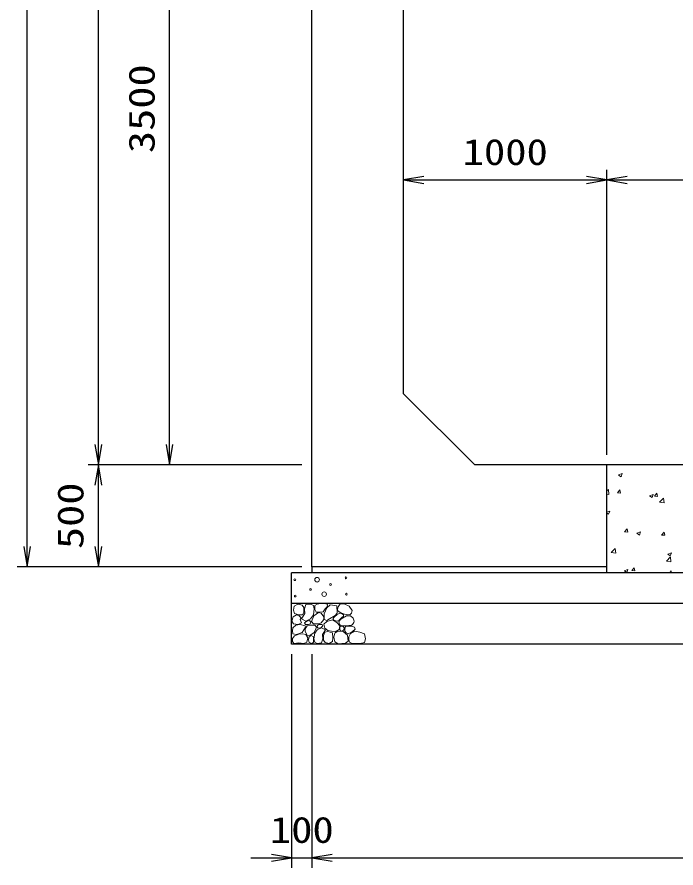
# Model space of a CAD drawing. Units: millimetres at full size. Extents: x 0 to 42050, y 0 to 29700.
# Drawn here: x 15875 to 19114, y 12270 to 16450 of the extents above; entities that cross this region are included whole.
import ezdxf
from ezdxf.enums import TextEntityAlignment as Align

# ---------------------------------------------------------------- set-up
doc = ezdxf.new("R2010")
doc.units = ezdxf.units.MM
for name, color, linetype, lineweight in [('D-DCR-HCHn', 4, 'Continuous', 9), ('D-STR-DIM', 7, 'Continuous', 25), ('D-STR-STRn', 1, 'Continuous', 25)]:
    doc.layers.add(name, color=color, linetype=linetype, lineweight=lineweight)
doc.styles.add('ＭＳ ゴシック', font='')
doc.styles.get('ＭＳ ゴシック').set_extended_font_data('MS Gothic')

# ---------------------------------------------------------------- blocks, each defined once
blk = doc.blocks.new('open_arrow')
at = {"color": 0, "linetype": 'Continuous', "lineweight": -2}
blk.add_lwpolyline([(7.5, 1.25), (0, 0), (7.5, -1.25)], dxfattribs=at)

msp = doc.modelspace()

# ---------------------------------------------------------------- linework, layer by layer
at = {"layer": 'D-DCR-HCHn'}
for p, q in [((18832.455, 14200.558), (18850.24, 14207.385)), ((18832.482, 14200.521), (18845.116, 14191.999)), ((18845.131, 14192.002), (18850.281, 14207.351)), ((18775, 14121.987), (18782.162, 14129.452)), ((18775, 14106.824), (18784.996, 14105.274)), ((18784.974, 14105.295), (18782.168, 14129.417)), ((18826.411, 14112.758), (18838.656, 14127.351)), ((18826.417, 14112.744), (18841.599, 14111.415)), ((18841.709, 14111.346), (18838.772, 14127.267)), ((18984.07, 14098.292), (19001.854, 14105.119)), ((18984.096, 14098.256), (18996.731, 14089.734)), ((18996.745, 14089.737), (19001.895, 14105.086)), ((19008.596, 14096.819), (19020.841, 14111.412)), ((19008.601, 14096.805), (19023.783, 14095.476)), ((19023.893, 14095.406), (19020.956, 14111.327)), ((19033.458, 14066.791), (19053.241, 14087.41)), ((19033.486, 14066.735), (19056.075, 14063.231)), ((19056.053, 14063.253), (19053.247, 14087.375)), ((18775, 14018.038), (18788.438, 14023.196)), ((18775, 14013.419), (18783.314, 14007.811)), ((18783.329, 14007.814), (18788.479, 14023.163)), ((18861.655, 13921.701), (18873.9, 13936.294)), ((18861.66, 13921.687), (18876.842, 13920.359)), ((18876.95, 13920.289), (18874.013, 13936.21)), ((18922.268, 13914.104), (18940.053, 13920.931)), ((18934.943, 13905.549), (18940.093, 13920.898)), ((18922.294, 13914.068), (18934.929, 13905.546)), ((19043.839, 13905.762), (19056.084, 13920.355)), ((19043.844, 13905.748), (19059.026, 13904.42)), ((19059.134, 13904.349), (19056.197, 13920.27)), ((18796.054, 13819.365), (18815.837, 13839.983)), ((18818.649, 13815.827), (18815.843, 13839.949)), ((18796.081, 13819.31), (18818.671, 13815.806)), ((19067.133, 13777.322), (19086.916, 13797.941)), ((19073.883, 13811.838), (19091.668, 13818.665)), ((19073.909, 13811.803), (19086.543, 13803.281)), ((19086.557, 13803.284), (19091.707, 13818.633)), ((19089.728, 13773.785), (19086.922, 13797.907)), ((19067.16, 13777.267), (19089.75, 13773.763)), ((18860.466, 13729.916), (18878.251, 13736.742)), ((18860.492, 13729.88), (18873.127, 13721.358)), ((18873.141, 13721.361), (18878.291, 13736.71)), ((18896.898, 13730.644), (18909.143, 13745.237)), ((18896.903, 13730.63), (18912.085, 13729.302)), ((18912.192, 13729.232), (18909.255, 13745.153)), ((19083.526, 13720), (19091.328, 13729.298)), ((19093.138, 13720), (19091.439, 13729.213))]:
    msp.add_line(p, q, dxfattribs=at)
for points in [[(17276.198, 13561.594), (17255.395, 13566.217), (17236.904, 13556.971), (17234.592, 13536.168), (17239.215, 13519.988), (17262.33, 13513.053), (17278.51, 13513.053), (17285.444, 13524.611), (17285.444, 13550.037)], [(17294.69, 13563.906), (17287.756, 13543.102), (17290.067, 13519.988), (17273.887, 13494.562), (17294.69, 13483.005), (17317.805, 13494.562), (17331.673, 13513.053), (17336.296, 13543.102), (17331.673, 13559.283), (17317.805, 13566.217)], [(17398.447, 13486.214), (17385.689, 13490.569), (17384.425, 13518.678), (17397.512, 13547.359), (17414.448, 13563.536), (17446.403, 13557.032), (17449.133, 13521.913), (17438.816, 13509.876), (17410.739, 13494.301)], [(17457.012, 13529.601), (17450.964, 13535.086), (17449.897, 13540.792), (17453.414, 13553.305), (17463.71, 13567.61), (17486.004, 13566.105), (17507.571, 13555.811), (17522.195, 13535.597), (17520.021, 13522.456), (17513.02, 13515.716), (17501.769, 13513.215), (17485.511, 13517.483), (17464.289, 13524.481)], [(17232.281, 13503.808), (17225.346, 13483.005), (17234.592, 13469.136), (17257.707, 13466.824), (17273.488, 13473.599), (17266.952, 13489.939), (17271.575, 13499.185), (17262.33, 13508.431), (17248.461, 13513.053)], [(17333.985, 13508.431), (17322.427, 13480.693), (17331.673, 13469.136), (17359.411, 13469.136), (17370.968, 13473.759), (17382.525, 13489.939), (17382.525, 13503.808), (17370.968, 13522.299), (17357.099, 13524.611)], [(17429.798, 13495.711), (17431.454, 13489.566), (17437.011, 13485.193), (17449.19, 13483.302), (17460.305, 13489.802), (17470.592, 13499.138), (17479.858, 13507.333), (17479.635, 13513.462), (17473.736, 13518.875), (17459.203, 13520.356), (17446.47, 13514.383), (17437.011, 13505.165), (17432.281, 13500.556)], [(17518.372, 13461.832), (17523.688, 13466.874), (17530.476, 13475.68), (17532.145, 13483.275), (17528.144, 13497.685), (17514.088, 13508.67), (17493.907, 13507.89), (17466.698, 13493.001), (17457.086, 13480.757), (17460.152, 13466.784), (17469.778, 13460.04), (17478.599, 13459.145), (17492.363, 13459.524), (17505.808, 13461.002)], [(17276.155, 13427.009), (17293.277, 13452.692), (17291.137, 13459.112), (17267.594, 13465.533), (17246.192, 13463.393), (17231.21, 13450.551), (17229.07, 13435.57), (17231.21, 13420.588), (17248.332, 13416.308)], [(17299.313, 13483.005), (17287.756, 13473.759), (17292.379, 13466.824), (17308.559, 13466.824), (17315.493, 13469.136), (17320.116, 13478.382), (17313.182, 13485.316)], [(17336.082, 13427.009), (17346.783, 13452.692), (17338.222, 13463.393), (17312.539, 13463.393), (17301.838, 13459.112), (17291.137, 13444.131), (17291.137, 13431.289), (17301.838, 13414.167), (17314.679, 13412.027)], [(17368.185, 13450.551), (17378.886, 13459.112), (17374.606, 13465.533), (17359.624, 13465.533), (17353.204, 13463.393), (17348.923, 13454.832), (17355.344, 13448.411)], [(17438.203, 13429.532), (17402.829, 13436.129), (17387.782, 13448.266), (17383.03, 13467.263), (17397.713, 13481.629), (17426.323, 13489.69), (17447.97, 13476.761), (17461.961, 13459.347), (17458.002, 13441.67)], [(17284.716, 13373.503), (17299.698, 13379.924), (17303.978, 13401.326), (17295.417, 13416.308), (17280.435, 13420.588), (17261.173, 13418.448), (17239.771, 13409.887), (17229.07, 13397.045), (17229.07, 13382.064), (17235.49, 13373.503), (17261.173, 13375.643)], [(17372.466, 13375.643), (17378.886, 13394.905), (17376.746, 13416.308), (17391.728, 13439.85), (17372.466, 13450.551), (17351.063, 13439.85), (17338.222, 13422.728), (17333.941, 13394.905), (17338.222, 13379.924), (17351.063, 13373.503)], [(17389.588, 13377.783), (17408.85, 13373.503), (17425.972, 13382.064), (17428.112, 13401.326), (17425.968, 13424.878), (17402.429, 13432.327), (17387.447, 13428.603), (17381.027, 13412.027), (17381.027, 13388.484)], [(17437.352, 13423.637), (17452.306, 13432.556), (17478.44, 13432.292), (17499.93, 13413.525), (17503.643, 13384.899), (17489.853, 13374.245), (17453.098, 13371.871), (17436.731, 13381.633), (17432.172, 13404.06)], [(17474.971, 13435.265), (17479.183, 13438.446), (17482.686, 13443.505), (17482.81, 13450.431), (17478.414, 13456.067), (17470.769, 13457.977), (17464.356, 13456.179), (17462.704, 13450.442), (17461.896, 13444.835), (17462.881, 13437.456), (17468.975, 13434.127)], [(17502.597, 13420.331), (17492.895, 13425.079), (17485.89, 13433.822), (17485.719, 13445.084), (17489.942, 13455.627), (17505.189, 13457.625), (17520.054, 13458.018), (17534.481, 13452.512), (17536.849, 13443.273), (17524.54, 13432.195), (17509.555, 13423.15)], [(17534.972, 13372.493), (17519.837, 13374.274), (17509.866, 13379.787), (17505.835, 13392.722), (17505.945, 13404.963), (17515.172, 13421.678), (17533.242, 13432.822), (17560.731, 13428.403), (17582.453, 13420.334), (17587.643, 13396.125), (17583.03, 13378.257), (17561.884, 13372.877)], [(17331.801, 13379.924), (17331.801, 13405.606), (17321.1, 13412.027), (17310.399, 13405.606), (17308.259, 13390.625), (17310.399, 13377.783), (17325.381, 13373.503)]]:
    msp.add_lwpolyline(points, close=True, dxfattribs=at)
msp.add_lwpolyline([(17368.432, 13568.547), (17351.093, 13566.446), (17339.258, 13558.701), (17339.626, 13539.819), (17345.514, 13526.087), (17360.025, 13526.185), (17380.107, 13529.153), (17389.799, 13543.689), (17399.082, 13553.492), (17401.884, 13564.345), (17389.099, 13568.547), (17368.082, 13568.547)], dxfattribs=at)
for centre, radius in [((17241.091, 13686.145), 4.5), ((17350.004, 13686.145), 11.25), ((17492.197, 13695.221), 4.5), ((17318.437, 13638.641), 4.5), ((17416.563, 13662.459), 4.5), ((17242.803, 13605.879), 4.5), ((17384.996, 13614.955), 11.25), ((17493.909, 13614.955), 4.5)]:
    msp.add_circle(centre, radius, dxfattribs=at)
at = {"layer": 'D-STR-DIM'}
for p, q in [((15925, 13750), (15925, 19700)), ((16275, 14250), (16275, 19250)), ((16625, 14250), (16625, 17750)), ((18775, 14300), (18775, 15700)), ((18775, 14300), (18775, 15700)), ((17775, 15650), (18775, 15650)), ((18775, 15650), (23275, 15650)), ((17275, 14250), (16225, 14250)), ((17275, 14250), (16225, 14250)), ((16275, 13750), (16275, 14250)), ((17275, 14250), (16575, 14250)), ((17275, 13750), (15875, 13750)), ((17275, 13750), (16225, 13750)), ((17225, 13320), (17225, 12270)), ((17325, 13320), (17325, 12270)), ((17325, 13320), (17325, 12270)), ((17025, 12320), (17525, 12320)), ((17325, 12320), (24725, 12320))]:
    msp.add_line(p, q, dxfattribs=at)
at = {"layer": 'D-STR-STRn'}
for p, q in [((17325, 13750), (17325, 19700)), ((17775, 14600), (17775, 18900)), ((17775, 14600), (18125, 14250)), ((23925, 14250), (18125, 14250)), ((18775, 13720), (18775, 14250)), ((24825, 13720), (17225, 13720)), ((17225, 13370), (17225, 13720)), ((18775, 13750), (17325, 13750)), ((17325, 13750), (17325, 13720)), ((24825, 13570), (17225, 13570)), ((24825, 13370), (17225, 13370))]:
    msp.add_line(p, q, dxfattribs=at)

# ---------------------------------------------------------------- block references
at = {"layer": 'D-STR-DIM', "xscale": 13.3, "yscale": 13.3}
for p in [(17775, 15650), (18775, 15650), (17325, 12320), (17325, 12320)]:
    msp.add_blockref('open_arrow', p, dxfattribs=at)
for p, rotation in [((18775, 15650), 180), ((16275, 14250), 90), ((16625, 14250), 90), ((16275, 14250), 270), ((15925, 13750), 90), ((16275, 13750), 90), ((17225, 12320), 180)]:
    msp.add_blockref('open_arrow', p, dxfattribs=dict(at, rotation=rotation))

# ---------------------------------------------------------------- texts
at = {"layer": 'D-STR-DIM', "style": 'ＭＳ ゴシック', "width": 1.25}
for s, p in [('3500', (16487.5, 16000)), ('500', (16137.5, 14000))]:
    msp.add_text(s, height=128.3, rotation=90, dxfattribs=at).set_placement(p, align=Align.MIDDLE_CENTER)
at = {"layer": 'D-STR-DIM', "style": 'ＭＳ ゴシック', "width": 1.2}
for s, p in [('1000', (18275, 15787.5)), ('100', (17275, 12457.5))]:
    msp.add_text(s, height=128.3, dxfattribs=at).set_placement(p, align=Align.MIDDLE_CENTER)

doc.saveas('drawing.dxf')
